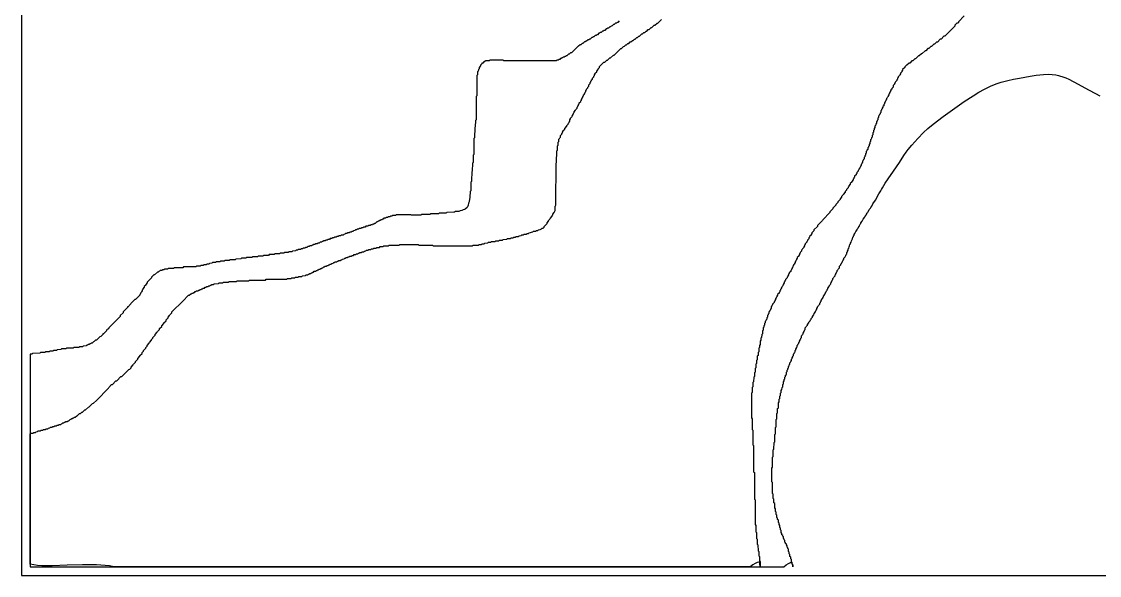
# Model space of a CAD drawing. Header units: millimetres. Extents: x 0 to 6416, y -3898 to 1268.
# Drawn here: x 1299 to 2041, y -3898 to -3516 of the extents above; entities that cross this region are included whole.
import ezdxf

# ---------------------------------------------------------------- set-up
doc = ezdxf.new("R2010")
doc.units = ezdxf.units.MM
for name, color, linetype in [('CUT_OUTER', 1, 'Continuous'), ('ENGRAVE_NEXT', 3, 'Continuous'), ('SHEET_EDGE', 7, 'Continuous')]:
    doc.layers.add(name, color=color, linetype=linetype)

msp = doc.modelspace()

# ---------------------------------------------------------------- linework, layer by layer
at = {"layer": 'CUT_OUTER'}
msp.add_lwpolyline([(1710.7, -3515.58), (1709.7, -3516.57), (1709.2, -3516.58), (1708.7, -3517.07), (1708.2, -3517.08), (1707.2, -3518.07), (1706.68, -3518.1), (1705.7, -3519.07), (1705.2, -3519.08), (1704.7, -3519.57), (1704.2, -3519.58), (1703.2, -3520.57), (1702.7, -3520.58), (1702.2, -3521.07), (1701.7, -3521.08), (1700.7, -3522.07), (1700.2, -3522.08), (1699.7, -3522.57), (1699.2, -3522.58), (1698.2, -3523.57), (1697.7, -3523.58), (1697.2, -3524.07), (1696.7, -3524.08), (1695.7, -3525.07), (1695.2, -3525.08), (1694.7, -3525.57), (1694.2, -3525.58), (1693.2, -3526.57), (1692.7, -3526.58), (1692.2, -3527.07), (1691.7, -3527.08), (1690.7, -3528.07), (1690.2, -3528.08), (1689.7, -3528.57), (1689.2, -3528.58), (1688.2, -3529.57), (1687.7, -3529.58), (1687.2, -3530.07), (1686.7, -3530.08), (1685.7, -3531.07), (1685.2, -3531.08), (1684.2, -3532.07), (1683.7, -3532.08), (1682.7, -3533.07), (1682.18, -3533.1), (1677.7, -3537.56), (1677.2, -3537.58), (1676.2, -3538.56), (1675.7, -3538.57), (1674.7, -3539.55), (1674.2, -3539.57), (1673.7, -3540.06), (1673.2, -3540.07), (1672.7, -3540.56), (1672.2, -3540.57), (1671.7, -3541.05), (1671.2, -3541.07), (1670.7, -3541.55), (1670.2, -3541.57), (1669.7, -3542.05), (1669.14, -3542.1), (1668.7, -3542.54), (1667.7, -3542.57), (1667.2, -3543.04), (1631.7, -3543.07), (1631.2, -3543.05), (1630.7, -3542.58), (1621.7, -3542.58), (1621.2, -3543.06), (1618.7, -3543.09), (1618.2, -3543.57), (1617.68, -3543.6), (1616.7, -3544.57), (1616.18, -3544.6), (1616.17, -3545.1), (1615.2, -3546.07), (1615.16, -3546.6), (1614.18, -3547.6), (1614.16, -3548.6), (1613.68, -3549.1), (1613.66, -3550.1), (1613.18, -3550.6), (1613.15, -3552.6), (1612.68, -3553.1), (1612.64, -3566.6), (1612.62, -3567.1), (1612.16, -3567.6), (1612.12, -3583.1), (1612.09, -3583.6), (1611.65, -3584.1), (1611.59, -3588.6), (1611.15, -3589.1), (1611.08, -3596.1), (1610.65, -3596.6), (1610.6, -3607.1), (1610.56, -3607.6), (1610.14, -3608.1), (1610.05, -3613.1), (1609.63, -3613.6), (1609.53, -3619.1), (1609.12, -3619.6), (1609.05, -3625.6), (1608.99, -3626.1), (1608.7, -3626.39), (1608.6, -3626.6), (1608.5, -3632.1), (1608.42, -3632.6), (1608.2, -3632.81), (1608.06, -3633.1), (1607.92, -3637.1), (1607.8, -3637.6), (1607.5, -3638.1), (1607.34, -3640.1), (1606.93, -3641.1), (1606.69, -3642.6), (1606.5, -3643.1), (1605.92, -3644.1), (1604.7, -3645.28), (1604.2, -3645.53), (1603.2, -3645.77), (1602.2, -3646.21), (1601.2, -3646.35), (1600.7, -3646.61), (1600.2, -3646.76), (1597.7, -3646.93), (1597.2, -3647.24), (1596.7, -3647.35), (1592.2, -3647.48), (1591.95, -3647.6), (1591.7, -3647.85), (1591.2, -3647.92), (1586.7, -3648.01), (1586.2, -3648.41), (1585.7, -3648.46), (1580.7, -3648.53), (1580.2, -3648.95), (1579.7, -3648.99), (1574.7, -3649.04), (1574.2, -3649.47), (1567.7, -3649.5), (1567.2, -3649.05), (1557.2, -3649.07), (1556.7, -3649.54), (1554.7, -3649.57), (1554.2, -3650.05), (1553.2, -3650.07), (1552.7, -3650.55), (1551.7, -3650.57), (1551.2, -3651.05), (1550.2, -3651.07), (1549.7, -3651.55), (1548.7, -3651.57), (1548.2, -3652.05), (1547.7, -3652.07), (1547.2, -3652.55), (1546.7, -3652.57), (1546.2, -3653.05), (1545.7, -3653.07), (1545.2, -3653.55), (1544.7, -3653.57), (1544.2, -3654.05), (1543.7, -3654.07), (1542.7, -3655.04), (1542.2, -3655.07), (1541.7, -3655.55), (1541.14, -3655.6), (1540.7, -3656.04), (1539.7, -3656.07), (1539.2, -3656.55), (1538.2, -3656.57), (1537.7, -3657.05), (1536.2, -3657.08), (1535.7, -3657.55), (1534.7, -3657.58), (1534.2, -3658.05), (1533.2, -3658.08), (1532.7, -3658.56), (1531.7, -3658.58), (1531.2, -3659.06), (1530.2, -3659.08), (1529.7, -3659.56), (1529.16, -3659.6), (1528.7, -3660.06), (1527.7, -3660.08), (1527.2, -3660.56), (1526.66, -3660.6), (1526.2, -3661.06), (1525.2, -3661.08), (1524.7, -3661.56), (1523.7, -3661.58), (1523.2, -3662.06), (1522.2, -3662.08), (1521.7, -3662.56), (1521.16, -3662.6), (1520.7, -3663.06), (1519.2, -3663.08), (1518.7, -3663.56), (1517.7, -3663.58), (1517.2, -3664.06), (1516.2, -3664.08), (1515.7, -3664.56), (1514.7, -3664.58), (1514.2, -3665.06), (1513.2, -3665.08), (1512.7, -3665.56), (1511.7, -3665.58), (1511.2, -3666.06), (1510.2, -3666.08), (1509.7, -3666.57), (1508.7, -3666.58), (1508.2, -3667.07), (1507.2, -3667.08), (1506.7, -3667.57), (1506.16, -3667.6), (1505.7, -3668.06), (1504.7, -3668.08), (1504.2, -3668.57), (1503.2, -3668.58), (1502.7, -3669.07), (1501.7, -3669.08), (1501.2, -3669.57), (1500.2, -3669.58), (1499.7, -3670.07), (1499.16, -3670.1), (1498.7, -3670.56), (1497.7, -3670.58), (1497.2, -3671.07), (1496.2, -3671.08), (1495.7, -3671.57), (1494.7, -3671.58), (1494.2, -3672.07), (1493.2, -3672.08), (1492.7, -3672.57), (1491.7, -3672.58), (1491.2, -3673.06), (1489.7, -3673.08), (1489.2, -3673.57), (1488.2, -3673.58), (1487.7, -3674.06), (1485.7, -3674.08), (1485.2, -3674.57), (1483.2, -3674.58), (1482.7, -3675.07), (1480.2, -3675.08), (1479.7, -3675.57), (1477.2, -3675.58), (1476.7, -3676.07), (1473.7, -3676.08), (1473.2, -3676.57), (1469.7, -3676.59), (1469.2, -3677.07), (1465.7, -3677.09), (1465.2, -3677.57), (1462.2, -3677.59), (1461.7, -3678.07), (1458.2, -3678.09), (1457.7, -3678.57), (1454.2, -3678.59), (1453.7, -3679.07), (1450.7, -3679.09), (1450.2, -3679.57), (1446.7, -3679.59), (1446.2, -3680.07), (1442.7, -3680.09), (1442.2, -3680.57), (1439.2, -3680.59), (1438.7, -3681.07), (1436.2, -3681.09), (1435.7, -3681.57), (1433.2, -3681.59), (1432.7, -3682.07), (1430.7, -3682.09), (1430.2, -3682.57), (1428.7, -3682.59), (1428.2, -3683.07), (1426.7, -3683.09), (1426.2, -3683.57), (1424.7, -3683.59), (1424.2, -3684.07), (1422.7, -3684.08), (1422.2, -3684.57), (1419.7, -3684.59), (1419.2, -3685.07), (1410.7, -3685.09), (1410.2, -3685.57), (1404.2, -3685.59), (1403.7, -3686.08), (1400.2, -3686.09), (1399.7, -3686.58), (1397.7, -3686.59), (1397.2, -3687.08), (1396.2, -3687.09), (1395.7, -3687.58), (1394.7, -3687.59), (1394.2, -3688.08), (1393.68, -3688.1), (1393.2, -3688.58), (1392.7, -3688.59), (1390.7, -3690.58), (1390.2, -3690.59), (1388.7, -3692.08), (1388.67, -3692.6), (1385.68, -3695.6), (1385.67, -3696.1), (1384.68, -3697.1), (1384.67, -3697.6), (1383.7, -3698.57), (1383.67, -3699.1), (1382.68, -3700.1), (1382.67, -3700.6), (1382.18, -3701.1), (1382.16, -3701.6), (1381.68, -3702.1), (1381.66, -3702.6), (1381.17, -3703.1), (1381.16, -3703.6), (1380.67, -3704.1), (1380.65, -3704.6), (1377.7, -3707.55), (1377.2, -3707.57), (1375.67, -3709.1), (1373.2, -3711.57), (1373.15, -3712.1), (1372.7, -3712.55), (1372.2, -3712.57), (1372.15, -3713.1), (1369.2, -3716.06), (1369.15, -3716.6), (1367.17, -3718.6), (1367.14, -3719.1), (1359.2, -3727.05), (1359.12, -3727.6), (1358.7, -3728.02), (1358.2, -3728.06), (1357.7, -3728.55), (1357.63, -3729.1), (1356.2, -3730.54), (1355.7, -3731.03), (1355.2, -3731.06), (1355.12, -3731.6), (1354.2, -3732.53), (1353.7, -3733.02), (1353.14, -3733.1), (1350.7, -3735.51), (1350.2, -3735.55), (1349.2, -3736.51), (1348.63, -3736.6), (1347.7, -3737.51), (1347.2, -3737.55), (1346.7, -3738.01), (1346.2, -3738.05), (1345.7, -3738.51), (1345.2, -3738.55), (1344.7, -3739.01), (1344.2, -3739.04), (1343.7, -3739.5), (1341.7, -3739.56), (1341.2, -3740.02), (1339.2, -3740.06), (1338.7, -3740.52), (1335.2, -3740.57), (1334.7, -3741.03), (1330.2, -3741.07), (1329.7, -3741.54), (1326.7, -3741.57), (1326.2, -3742.04), (1323.7, -3742.07), (1323.2, -3742.54), (1321.2, -3742.57), (1320.7, -3743.05), (1318.7, -3743.07), (1318.2, -3743.54), (1315.7, -3743.57), (1315.2, -3744.05), (1312.2, -3744.08), (1311.7, -3744.55), (1306.7, -3744.58), (1306.2, -3745.06), (1305.2, -3745.07), (1305.2, -3891.6), (1305.2, -3891.6), (1823.93, -3891.6), (1825.7, -3890.18), (1827.2, -3889.25), (1828.2, -3888.8), (1828.7, -3888.66), (1829.2, -3888.66), (1829.51, -3889.1), (1829.65, -3890.1), (1830.15, -3890.6), (1830.21, -3891.6), (1830.21, -3890.1), (1829.72, -3889.6), (1829.71, -3888.6), (1829.22, -3888.1), (1829.21, -3886.6), (1828.72, -3886.1), (1828.71, -3885.1), (1828.23, -3884.6), (1828.21, -3883.1), (1827.73, -3882.6), (1827.71, -3881.6), (1827.23, -3881.1), (1827.21, -3879.6), (1826.72, -3879.1), (1826.7, -3878.57), (1826.23, -3878.1), (1826.21, -3877.1), (1825.72, -3876.6), (1825.72, -3876.1), (1825.23, -3875.6), (1825.2, -3875.07), (1824.73, -3874.6), (1824.71, -3873.6), (1824.23, -3873.1), (1824.2, -3872.57), (1823.73, -3872.1), (1823.71, -3871.1), (1823.23, -3870.6), (1823.2, -3870.07), (1822.73, -3869.6), (1822.72, -3868.6), (1822.23, -3868.1), (1822.21, -3866.6), (1821.73, -3866.1), (1821.71, -3865.1), (1821.23, -3864.6), (1821.21, -3863.1), (1820.73, -3862.6), (1820.71, -3861.6), (1820.23, -3861.1), (1820.21, -3859.6), (1819.72, -3859.1), (1819.71, -3858.1), (1819.23, -3857.6), (1819.21, -3856.1), (1818.73, -3855.6), (1818.71, -3854.1), (1818.23, -3853.6), (1818.21, -3851.6), (1817.73, -3851.1), (1817.71, -3848.1), (1817.22, -3847.6), (1817.21, -3845.1), (1816.72, -3844.6), (1816.71, -3841.6), (1816.22, -3841.1), (1816.21, -3833.6), (1815.72, -3833.1), (1815.72, -3823.6), (1816.21, -3823.1), (1816.22, -3816.1), (1816.71, -3815.6), (1816.72, -3811.1), (1817.21, -3810.6), (1817.23, -3806.1), (1817.71, -3805.6), (1817.73, -3800.6), (1818.21, -3800.1), (1818.23, -3795.6), (1818.71, -3795.1), (1818.73, -3790.1), (1819.21, -3789.6), (1819.23, -3786.1), (1819.71, -3785.6), (1819.73, -3782.6), (1820.22, -3782.1), (1820.24, -3778.6), (1820.72, -3778.1), (1820.74, -3776.1), (1821.22, -3775.6), (1821.24, -3774.1), (1821.72, -3773.6), (1821.74, -3772.1), (1822.22, -3771.6), (1822.24, -3770.1), (1822.72, -3769.6), (1822.74, -3768.1), (1823.22, -3767.6), (1823.24, -3766.1), (1823.72, -3765.6), (1823.74, -3764.1), (1824.22, -3763.6), (1824.24, -3762.6), (1824.72, -3762.1), (1824.74, -3761.1), (1825.22, -3760.6), (1825.24, -3759.6), (1825.72, -3759.1), (1825.74, -3757.6), (1826.22, -3757.1), (1826.24, -3756.1), (1826.7, -3755.64), (1826.74, -3755.1), (1827.22, -3754.6), (1827.24, -3753.6), (1827.7, -3753.14), (1827.74, -3752.6), (1828.22, -3752.1), (1828.24, -3751.1), (1828.7, -3750.64), (1828.74, -3750.1), (1829.22, -3749.6), (1829.25, -3748.6), (1829.7, -3748.15), (1829.74, -3747.6), (1830.23, -3747.1), (1830.24, -3746.6), (1830.72, -3746.1), (1830.75, -3745.1), (1831.2, -3744.65), (1831.24, -3744.1), (1831.72, -3743.6), (1831.75, -3742.6), (1832.2, -3742.15), (1832.25, -3741.6), (1832.73, -3741.1), (1832.74, -3740.6), (1833.23, -3740.1), (1833.25, -3739.1), (1833.7, -3738.65), (1833.75, -3738.1), (1834.23, -3737.6), (1834.25, -3737.1), (1834.73, -3736.6), (1834.75, -3736.1), (1835.23, -3735.6), (1835.25, -3735.1), (1835.73, -3734.6), (1835.75, -3734.1), (1836.23, -3733.6), (1836.26, -3732.6), (1836.7, -3732.16), (1836.75, -3731.6), (1837.23, -3731.1), (1837.25, -3730.6), (1837.73, -3730.1), (1837.75, -3729.6), (1838.23, -3729.1), (1838.25, -3728.6), (1838.73, -3728.1), (1838.76, -3727.1), (1839.24, -3726.6), (1839.27, -3726.1), (1840.24, -3725.1), (1840.26, -3724.6), (1841.23, -3723.6), (1841.26, -3723.1), (1842.23, -3722.1), (1842.26, -3721.6), (1842.74, -3721.1), (1842.76, -3720.6), (1843.7, -3719.65), (1843.76, -3719.1), (1844.73, -3718.1), (1844.77, -3717.1), (1845.74, -3716.1), (1845.76, -3715.6), (1846.24, -3715.1), (1846.26, -3714.6), (1846.74, -3714.1), (1846.76, -3713.6), (1847.24, -3713.1), (1847.27, -3712.6), (1847.74, -3712.1), (1847.77, -3711.6), (1848.74, -3710.6), (1848.76, -3710.1), (1849.24, -3709.6), (1849.27, -3709.1), (1849.74, -3708.6), (1849.77, -3708.1), (1850.24, -3707.6), (1850.27, -3707.1), (1850.75, -3706.6), (1850.77, -3706.1), (1851.25, -3705.6), (1851.28, -3705.1), (1852.24, -3704.1), (1852.27, -3703.6), (1852.75, -3703.1), (1852.78, -3702.6), (1853.25, -3702.1), (1853.28, -3701.6), (1853.75, -3701.1), (1853.78, -3700.6), (1854.25, -3700.1), (1854.29, -3699.6), (1855.25, -3698.6), (1855.28, -3698.1), (1855.75, -3697.6), (1855.79, -3697.1), (1856.25, -3696.6), (1856.29, -3696.1), (1856.76, -3695.6), (1856.79, -3695.1), (1857.26, -3694.6), (1857.3, -3694.1), (1857.76, -3693.6), (1857.8, -3693.1), (1858.26, -3692.6), (1858.31, -3692.1), (1859.26, -3691.1), (1859.3, -3690.6), (1859.76, -3690.1), (1859.8, -3689.6), (1860.27, -3689.1), (1860.31, -3688.6), (1860.77, -3688.1), (1860.81, -3687.6), (1861.27, -3687.1), (1861.33, -3686.6), (1862.26, -3685.6), (1862.34, -3684.6), (1863.28, -3683.6), (1863.32, -3683.1), (1863.78, -3682.6), (1863.83, -3682.1), (1864.28, -3681.6), (1864.34, -3681.1), (1864.79, -3680.6), (1864.84, -3680.1), (1865.29, -3679.6), (1865.36, -3679.1), (1866.29, -3678.1), (1866.34, -3677.6), (1866.79, -3677.1), (1866.84, -3676.6), (1867.29, -3676.1), (1867.38, -3675.1), (1867.7, -3674.78), (1867.81, -3674.6), (1867.87, -3674.1), (1868.3, -3673.6), (1868.39, -3672.6), (1868.81, -3672.1), (1868.92, -3671.1), (1869.32, -3670.6), (1869.44, -3669.6), (1869.84, -3669.1), (1869.93, -3668.6), (1870.33, -3668.1), (1870.47, -3667.1), (1870.86, -3666.6), (1870.95, -3666.1), (1871.35, -3665.6), (1871.51, -3664.6), (1871.88, -3664.1), (1872, -3663.6), (1872.39, -3663.1), (1872.5, -3662.6), (1872.89, -3662.1), (1873.02, -3661.6), (1873.41, -3661.1), (1873.55, -3660.6), (1874.39, -3659.6), (1874.53, -3659.1), (1874.92, -3658.6), (1875.07, -3658.1), (1875.91, -3657.1), (1876.04, -3656.6), (1876.43, -3656.1), (1876.58, -3655.6), (1876.95, -3655.1), (1877.12, -3654.6), (1877.94, -3653.6), (1878.1, -3653.1), (1878.47, -3652.6), (1878.66, -3652.1), (1879.47, -3651.1), (1879.67, -3650.6), (1880.48, -3649.6), (1880.68, -3649.1), (1881.48, -3648.1), (1881.67, -3647.6), (1882.01, -3647.1), (1882.77, -3645.6), (1883.55, -3644.6), (1883.78, -3644.1), (1884.55, -3643.1), (1885.34, -3641.6), (1887.1, -3639.1), (1889.49, -3634.6), (1890.73, -3632.6), (1891.2, -3631.61), (1891.86, -3630.6), (1893.7, -3627.39), (1901.67, -3616.1), (1903.66, -3613.1), (1906.7, -3608.23), (1908.14, -3606.1), (1909.7, -3604.09), (1912.2, -3601.07), (1916.2, -3596.57), (1920.2, -3592.4), (1923.2, -3589.64), (1926.7, -3586.8), (1933.7, -3581.53), (1948.2, -3571.18), (1954.33, -3567.1), (1958.2, -3564.73), (1962.05, -3562.6), (1966.2, -3560.61), (1970.2, -3559.02), (1973.7, -3557.86), (1978.2, -3556.61), (1982.2, -3555.7), (1986.2, -3554.9), (1993.7, -3553.58), (1997.7, -3552.99), (2002.7, -3552.46), (2006.2, -3552.35), (2008.7, -3552.47), (2011.2, -3552.79), (2013.2, -3553.2), (2016.7, -3554.25), (2018.2, -3554.83), (2020.2, -3555.75), (2026.7, -3559.12), (2033.84, -3563.1), (2038.57, -3565.6), (2041.64, -3567.1)], dxfattribs=at)
at = {"layer": 'ENGRAVE_NEXT'}
msp.add_lwpolyline([(1948.2, -3512.15), (1944.27, -3516.1), (1944.2, -3516.65), (1943.7, -3517.14), (1943.2, -3517.17), (1942.7, -3517.67), (1941.77, -3518.6), (1941.7, -3519.15), (1934.74, -3526.1), (1934.2, -3526.16), (1932.25, -3528.1), (1931.7, -3528.16), (1929.75, -3530.1), (1929.2, -3530.16), (1927.75, -3531.6), (1927.2, -3531.66), (1925.75, -3533.1), (1925.2, -3533.16), (1923.75, -3534.6), (1923.2, -3534.67), (1921.7, -3536.14), (1921.2, -3536.17), (1919.25, -3538.1), (1918.7, -3538.17), (1917.2, -3539.64), (1916.7, -3539.67), (1914.7, -3541.64), (1914.2, -3541.67), (1912.7, -3543.14), (1912.2, -3543.17), (1910.7, -3544.65), (1910.2, -3544.68), (1908.7, -3546.15), (1908.2, -3546.2), (1907.3, -3547.1), (1907.2, -3547.67), (1905.79, -3549.1), (1905.75, -3549.6), (1905.28, -3550.1), (1905.24, -3550.6), (1904.28, -3551.6), (1904.25, -3552.1), (1903.77, -3552.6), (1903.74, -3553.1), (1902.77, -3554.1), (1902.74, -3554.6), (1902.27, -3555.1), (1902.24, -3555.6), (1901.76, -3556.1), (1901.74, -3556.6), (1900.77, -3557.6), (1900.74, -3558.1), (1900.26, -3558.6), (1900.24, -3559.1), (1899.27, -3560.1), (1899.23, -3561.1), (1898.26, -3562.1), (1898.24, -3562.6), (1897.76, -3563.1), (1897.74, -3563.6), (1897.26, -3564.1), (1897.24, -3564.6), (1896.76, -3565.1), (1896.74, -3565.6), (1896.26, -3566.1), (1896.23, -3566.6), (1895.76, -3567.1), (1895.73, -3567.6), (1895.26, -3568.1), (1895.23, -3568.6), (1894.75, -3569.1), (1894.73, -3569.6), (1894.25, -3570.1), (1894.23, -3570.6), (1893.75, -3571.1), (1893.73, -3571.6), (1893.25, -3572.1), (1893.23, -3572.6), (1892.76, -3573.1), (1892.73, -3574.1), (1892.25, -3574.6), (1892.23, -3575.1), (1891.75, -3575.6), (1891.73, -3576.1), (1891.25, -3576.6), (1891.2, -3577.15), (1890.75, -3577.6), (1890.73, -3578.6), (1890.25, -3579.1), (1890.23, -3579.6), (1889.75, -3580.1), (1889.7, -3580.65), (1889.25, -3581.1), (1889.23, -3582.1), (1888.75, -3582.6), (1888.73, -3583.6), (1888.25, -3584.1), (1888.2, -3584.65), (1887.75, -3585.1), (1887.73, -3586.1), (1887.25, -3586.6), (1887.22, -3587.6), (1886.75, -3588.1), (1886.72, -3589.1), (1886.25, -3589.6), (1886.22, -3590.6), (1885.74, -3591.1), (1885.72, -3592.1), (1885.24, -3592.6), (1885.22, -3594.1), (1884.74, -3594.6), (1884.72, -3595.6), (1884.24, -3596.1), (1884.22, -3597.1), (1883.74, -3597.6), (1883.72, -3598.6), (1883.24, -3599.1), (1883.22, -3600.1), (1882.74, -3600.6), (1882.72, -3601.6), (1882.23, -3602.1), (1882.2, -3602.64), (1881.74, -3603.1), (1881.72, -3604.1), (1881.23, -3604.6), (1881.2, -3605.14), (1880.74, -3605.6), (1880.72, -3606.6), (1880.24, -3607.1), (1880.22, -3608.1), (1879.73, -3608.6), (1879.7, -3609.14), (1879.24, -3609.6), (1879.22, -3610.6), (1878.73, -3611.1), (1878.7, -3611.63), (1878.23, -3612.1), (1878.22, -3613.1), (1877.73, -3613.6), (1877.7, -3614.13), (1877.23, -3614.6), (1877.22, -3615.1), (1876.73, -3615.6), (1876.72, -3616.1), (1876.23, -3616.6), (1876.22, -3617.1), (1875.73, -3617.6), (1875.72, -3618.1), (1875.23, -3618.6), (1875.22, -3619.1), (1874.23, -3620.1), (1874.22, -3620.6), (1873.73, -3621.1), (1873.7, -3621.63), (1872.73, -3622.6), (1872.72, -3623.1), (1872.23, -3623.6), (1872.22, -3624.1), (1871.73, -3624.6), (1871.72, -3625.1), (1870.73, -3626.1), (1870.72, -3626.6), (1869.73, -3627.6), (1869.7, -3628.13), (1868.73, -3629.1), (1868.72, -3629.6), (1868.23, -3630.1), (1868.22, -3630.6), (1867.23, -3631.6), (1867.22, -3632.1), (1866.23, -3633.1), (1866.2, -3633.63), (1864.74, -3635.1), (1864.72, -3635.6), (1863.73, -3636.6), (1863.72, -3637.1), (1862.73, -3638.1), (1862.72, -3638.6), (1861.24, -3640.1), (1861.2, -3640.63), (1859.74, -3642.1), (1859.72, -3642.6), (1857.74, -3644.6), (1857.7, -3645.13), (1855.74, -3647.1), (1855.7, -3647.63), (1850.74, -3652.6), (1850.7, -3653.13), (1847.25, -3656.6), (1847.2, -3657.14), (1844.75, -3659.6), (1844.73, -3660.1), (1843.25, -3661.6), (1843.23, -3662.1), (1842.75, -3662.6), (1842.73, -3663.1), (1841.75, -3664.1), (1841.73, -3664.6), (1841.25, -3665.1), (1841.23, -3665.6), (1840.25, -3666.6), (1840.23, -3667.1), (1839.75, -3667.6), (1839.73, -3668.1), (1838.75, -3669.1), (1838.73, -3669.6), (1838.25, -3670.1), (1838.23, -3670.6), (1837.74, -3671.1), (1837.73, -3671.6), (1836.75, -3672.6), (1836.73, -3673.1), (1836.25, -3673.6), (1836.2, -3674.14), (1835.25, -3675.1), (1835.23, -3675.6), (1834.75, -3676.1), (1834.73, -3676.6), (1834.25, -3677.1), (1834.23, -3677.6), (1833.25, -3678.6), (1833.23, -3679.1), (1832.75, -3679.6), (1832.73, -3680.1), (1832.25, -3680.6), (1832.23, -3681.1), (1831.75, -3681.6), (1831.73, -3682.1), (1831.25, -3682.6), (1831.23, -3683.1), (1830.75, -3683.6), (1830.73, -3684.1), (1830.25, -3684.6), (1830.23, -3685.1), (1829.75, -3685.6), (1829.73, -3686.1), (1829.24, -3686.6), (1829.23, -3687.1), (1828.74, -3687.6), (1828.73, -3688.1), (1827.75, -3689.1), (1827.73, -3689.6), (1827.25, -3690.1), (1827.23, -3690.6), (1826.75, -3691.1), (1826.73, -3691.6), (1826.24, -3692.1), (1826.23, -3692.6), (1825.25, -3693.6), (1825.23, -3694.1), (1824.75, -3694.6), (1824.73, -3695.1), (1824.25, -3695.6), (1824.23, -3696.1), (1823.75, -3696.6), (1823.73, -3697.1), (1823.25, -3697.6), (1823.23, -3698.1), (1822.75, -3698.6), (1822.73, -3699.1), (1822.25, -3699.6), (1822.23, -3700.1), (1821.75, -3700.6), (1821.73, -3701.1), (1821.24, -3701.6), (1821.23, -3702.1), (1820.74, -3702.6), (1820.73, -3703.1), (1819.75, -3704.1), (1819.73, -3704.6), (1819.25, -3705.1), (1819.23, -3705.6), (1818.75, -3706.1), (1818.73, -3706.6), (1818.25, -3707.1), (1818.23, -3707.6), (1817.75, -3708.1), (1817.73, -3708.6), (1817.25, -3709.1), (1817.23, -3709.6), (1816.25, -3710.6), (1816.23, -3711.1), (1815.75, -3711.6), (1815.7, -3712.15), (1815.25, -3712.6), (1815.23, -3713.6), (1814.75, -3714.1), (1814.73, -3714.6), (1814.25, -3715.1), (1814.2, -3715.65), (1813.75, -3716.1), (1813.73, -3717.1), (1813.25, -3717.6), (1813.2, -3718.15), (1812.75, -3718.6), (1812.73, -3719.6), (1812.25, -3720.1), (1812.23, -3721.1), (1811.75, -3721.6), (1811.7, -3722.15), (1811.25, -3722.6), (1811.23, -3723.6), (1810.75, -3724.1), (1810.73, -3725.1), (1810.25, -3725.6), (1810.23, -3726.6), (1809.75, -3727.1), (1809.73, -3728.6), (1809.25, -3729.1), (1809.22, -3731.1), (1808.75, -3731.6), (1808.72, -3733.6), (1808.25, -3734.1), (1808.22, -3735.6), (1807.75, -3736.1), (1807.72, -3738.6), (1807.24, -3739.1), (1807.22, -3740.6), (1806.74, -3741.1), (1806.72, -3743.6), (1806.24, -3744.1), (1806.22, -3746.1), (1805.74, -3746.6), (1805.72, -3749.1), (1805.24, -3749.6), (1805.22, -3751.6), (1804.74, -3752.1), (1804.72, -3754.6), (1804.24, -3755.1), (1804.22, -3757.6), (1803.74, -3758.1), (1803.72, -3760.6), (1803.24, -3761.1), (1803.22, -3764.1), (1802.74, -3764.6), (1802.72, -3767.6), (1802.24, -3768.1), (1802.22, -3771.6), (1801.74, -3772.1), (1801.73, -3789.1), (1802.21, -3789.6), (1802.23, -3797.1), (1802.71, -3797.6), (1802.73, -3807.6), (1803.21, -3808.1), (1803.22, -3826.1), (1803.71, -3826.6), (1803.72, -3845.1), (1804.21, -3845.6), (1804.23, -3862.6), (1804.71, -3863.1), (1804.73, -3867.6), (1805.21, -3868.1), (1805.23, -3872.1), (1805.71, -3872.6), (1805.73, -3876.1), (1806.21, -3876.6), (1806.23, -3880.6), (1806.71, -3881.1), (1806.73, -3884.1), (1807.21, -3884.6), (1807.22, -3887.6), (1807.71, -3888.1), (1807.71, -3891.1), (1808.2, -3891.6), (1807.69, -3891.6), (1807.57, -3889.1), (1807.35, -3888.6), (1807.2, -3888.45), (1806.7, -3888.48), (1805.7, -3888.74), (1804.2, -3889.36), (1802.7, -3890.22), (1800.78, -3891.6), (1363.2, -3891.6), (1362.75, -3891.6), (1359.7, -3891.06), (1356.7, -3890.66), (1356.7, -3890.66), (1353.7, -3890.4), (1350.7, -3890.25), (1346.7, -3890.19), (1341.2, -3890.26), (1330.7, -3890.54), (1320.2, -3890.94), (1316.2, -3890.99), (1313.2, -3890.9), (1310.2, -3890.64), (1307.7, -3890.27), (1305.2, -3889.73), (1305.2, -3800.01), (1305.7, -3799.56), (1307.2, -3799.51), (1307.7, -3799.05), (1308.7, -3799.02), (1309.2, -3798.56), (1310.2, -3798.52), (1310.7, -3798.06), (1312.2, -3798.01), (1312.7, -3797.56), (1313.7, -3797.52), (1314.2, -3797.06), (1315.7, -3797.01), (1316.2, -3796.55), (1317.2, -3796.51), (1317.7, -3796.05), (1318.7, -3796.01), (1319.2, -3795.55), (1320.2, -3795.51), (1320.7, -3795.05), (1321.7, -3795.01), (1322.2, -3794.55), (1323.2, -3794.51), (1323.7, -3794.05), (1324.7, -3794.01), (1325.2, -3793.55), (1326.2, -3793.5), (1326.6, -3793.1), (1327.2, -3793.01), (1327.7, -3792.54), (1328.2, -3792.51), (1328.7, -3792.05), (1329.2, -3792.01), (1329.7, -3791.55), (1330.7, -3791.5), (1331.2, -3791.04), (1331.7, -3791), (1332.7, -3790.05), (1333.2, -3790.01), (1333.7, -3789.54), (1334.2, -3789.51), (1334.7, -3789.04), (1335.2, -3789.01), (1335.7, -3788.54), (1336.2, -3788.5), (1337.2, -3787.54), (1337.7, -3787.5), (1339.2, -3786.05), (1339.7, -3786.01), (1340.7, -3785.05), (1341.2, -3785.01), (1342.7, -3783.55), (1343.2, -3783.51), (1345.2, -3781.55), (1345.7, -3781.51), (1348.14, -3779.1), (1348.7, -3779.02), (1350.7, -3777.03), (1359.13, -3768.6), (1359.2, -3768.05), (1361.16, -3766.1), (1361.7, -3766.04), (1364.2, -3763.57), (1364.7, -3763.54), (1367.66, -3760.6), (1368.2, -3760.54), (1373.15, -3755.6), (1373.7, -3755.53), (1374.63, -3754.6), (1374.66, -3754.1), (1376.14, -3752.6), (1376.17, -3752.1), (1377.64, -3750.6), (1377.67, -3750.1), (1379.14, -3748.6), (1379.17, -3748.1), (1380.65, -3746.6), (1380.67, -3746.1), (1382.15, -3744.6), (1382.17, -3744.1), (1383.15, -3743.1), (1383.17, -3742.6), (1384.65, -3741.1), (1384.67, -3740.6), (1385.65, -3739.6), (1385.67, -3739.1), (1387.15, -3737.6), (1387.2, -3737.06), (1388.65, -3735.6), (1388.67, -3735.1), (1389.65, -3734.1), (1389.67, -3733.6), (1391.15, -3732.1), (1391.2, -3731.56), (1392.65, -3730.1), (1392.7, -3729.57), (1394.15, -3728.1), (1394.2, -3727.57), (1395.66, -3726.1), (1395.7, -3725.57), (1397.16, -3724.1), (1397.2, -3723.57), (1398.66, -3722.1), (1398.7, -3721.57), (1400.16, -3720.1), (1400.18, -3719.6), (1401.16, -3718.6), (1401.18, -3718.1), (1402.66, -3716.6), (1402.68, -3716.1), (1410.17, -3708.6), (1414.18, -3704.6), (1414.7, -3704.57), (1415.7, -3703.58), (1416.2, -3703.57), (1416.7, -3703.08), (1417.2, -3703.07), (1417.7, -3702.58), (1418.2, -3702.57), (1418.7, -3702.08), (1419.2, -3702.07), (1419.7, -3701.59), (1420.7, -3701.57), (1421.17, -3701.1), (1421.7, -3701.07), (1422.2, -3700.58), (1422.7, -3700.57), (1423.2, -3700.08), (1423.7, -3700.08), (1424.2, -3699.59), (1425.2, -3699.57), (1425.67, -3699.1), (1426.2, -3699.08), (1426.7, -3698.59), (1427.7, -3698.57), (1428.17, -3698.1), (1428.7, -3698.08), (1429.2, -3697.59), (1429.7, -3697.58), (1430.2, -3697.09), (1431.2, -3697.08), (1431.7, -3696.59), (1434.7, -3696.58), (1435.2, -3696.09), (1437.7, -3696.08), (1438.2, -3695.59), (1441.7, -3695.57), (1442.2, -3695.09), (1447.2, -3695.07), (1447.7, -3694.59), (1455.7, -3694.57), (1456.2, -3694.09), (1467.2, -3694.07), (1467.7, -3693.59), (1481.7, -3693.56), (1482.2, -3693.08), (1484.7, -3693.07), (1485.2, -3692.58), (1487.2, -3692.57), (1487.7, -3692.08), (1489.7, -3692.07), (1490.2, -3691.58), (1492.2, -3691.56), (1492.7, -3691.08), (1494.7, -3691.06), (1495.2, -3690.58), (1496.2, -3690.56), (1496.7, -3690.08), (1497.2, -3690.07), (1497.67, -3689.6), (1498.2, -3689.57), (1498.7, -3689.08), (1499.2, -3689.07), (1499.7, -3688.58), (1500.2, -3688.57), (1500.7, -3688.08), (1501.7, -3688.07), (1502.17, -3687.6), (1502.7, -3687.57), (1503.2, -3687.08), (1503.7, -3687.07), (1504.2, -3686.58), (1504.7, -3686.57), (1505.2, -3686.08), (1505.7, -3686.07), (1506.2, -3685.58), (1506.7, -3685.57), (1507.2, -3685.08), (1507.7, -3685.07), (1508.2, -3684.59), (1509.2, -3684.57), (1509.67, -3684.1), (1510.2, -3684.07), (1510.7, -3683.58), (1511.2, -3683.57), (1511.7, -3683.08), (1512.2, -3683.08), (1512.7, -3682.59), (1513.7, -3682.57), (1514.17, -3682.1), (1514.7, -3682.07), (1515.2, -3681.59), (1516.2, -3681.57), (1516.67, -3681.1), (1517.2, -3681.07), (1517.7, -3680.59), (1518.7, -3680.57), (1519.17, -3680.1), (1519.7, -3680.08), (1520.2, -3679.59), (1521.2, -3679.57), (1521.67, -3679.1), (1522.2, -3679.08), (1522.7, -3678.59), (1523.7, -3678.57), (1524.17, -3678.1), (1524.7, -3678.08), (1525.2, -3677.59), (1526.2, -3677.57), (1526.7, -3677.09), (1527.7, -3677.07), (1528.2, -3676.59), (1529.2, -3676.57), (1529.7, -3676.09), (1530.7, -3676.07), (1531.17, -3675.6), (1531.7, -3675.58), (1532.2, -3675.09), (1533.2, -3675.07), (1533.7, -3674.59), (1534.7, -3674.57), (1535.2, -3674.09), (1536.2, -3674.07), (1536.7, -3673.59), (1537.7, -3673.57), (1538.2, -3673.09), (1539.7, -3673.07), (1540.2, -3672.59), (1541.2, -3672.57), (1541.7, -3672.09), (1543.2, -3672.07), (1543.7, -3671.59), (1545.7, -3671.57), (1546.2, -3671.09), (1548.2, -3671.07), (1548.7, -3670.59), (1551.7, -3670.57), (1552.2, -3670.09), (1559.2, -3670.07), (1559.7, -3669.58), (1561.2, -3669.58), (1572.2, -3669.58), (1572.7, -3670.06), (1582.2, -3670.08), (1582.7, -3670.56), (1583.2, -3670.57), (1609.7, -3670.54), (1610.2, -3670.07), (1613.7, -3670.04), (1614.2, -3669.57), (1615.7, -3669.54), (1616.2, -3669.07), (1617.7, -3669.04), (1618.2, -3668.57), (1620.2, -3668.53), (1620.7, -3668.07), (1622.2, -3668.04), (1622.7, -3667.57), (1625.2, -3667.53), (1625.7, -3667.06), (1627.7, -3667.02), (1628.2, -3666.56), (1630.2, -3666.52), (1630.7, -3666.06), (1633.2, -3666), (1633.7, -3665.55), (1635.7, -3665.5), (1636.2, -3665.05), (1637.7, -3664.99), (1638.2, -3664.54), (1639.2, -3664.49), (1639.7, -3664.04), (1641.2, -3663.98), (1641.7, -3663.54), (1643.2, -3663.47), (1643.7, -3663.03), (1644.7, -3662.97), (1645.2, -3662.53), (1646.7, -3662.45), (1647.2, -3662.02), (1648.2, -3661.95), (1648.7, -3661.52), (1649.7, -3661.44), (1650.2, -3661.01), (1651.2, -3660.93), (1651.7, -3660.51), (1653.2, -3660.4), (1653.7, -3659.99), (1654.7, -3659.88), (1655.2, -3659.48), (1656.2, -3659.34), (1656.7, -3658.94), (1657.2, -3658.84), (1657.7, -3658.42), (1658.2, -3658.28), (1658.89, -3657.6), (1659.04, -3657.1), (1659.2, -3656.9), (1660.95, -3655.1), (1661.06, -3654.6), (1661.97, -3653.6), (1662.07, -3653.1), (1662.98, -3652.1), (1663.07, -3651.6), (1664.45, -3650.1), (1664.55, -3649.6), (1664.97, -3649.1), (1665.06, -3648.6), (1665.93, -3647.6), (1666.03, -3647.1), (1666.4, -3646.6), (1666.5, -3646.1), (1666.6, -3643.1), (1666.7, -3642.89), (1666.99, -3642.6), (1667.07, -3641.6), (1667.15, -3613.6), (1667.6, -3613.1), (1667.66, -3605.1), (1668.12, -3604.6), (1668.16, -3601.6), (1668.63, -3601.1), (1668.67, -3599.1), (1669.13, -3598.6), (1669.17, -3597.1), (1669.64, -3596.6), (1669.7, -3596.03), (1670.13, -3595.6), (1670.17, -3594.6), (1671.13, -3593.6), (1671.16, -3593.1), (1671.63, -3592.6), (1671.66, -3592.1), (1672.14, -3591.6), (1672.16, -3591.1), (1673.13, -3590.1), (1673.16, -3589.6), (1674.62, -3588.1), (1674.65, -3587.6), (1675.62, -3586.6), (1675.65, -3586.1), (1676.12, -3585.6), (1676.15, -3585.1), (1676.62, -3584.6), (1676.66, -3583.6), (1677.14, -3583.1), (1677.16, -3582.6), (1678.13, -3581.6), (1678.16, -3581.1), (1678.63, -3580.6), (1678.66, -3580.1), (1679.13, -3579.6), (1679.16, -3579.1), (1679.64, -3578.6), (1679.66, -3578.1), (1680.63, -3577.1), (1680.7, -3576.54), (1681.63, -3575.6), (1681.66, -3575.1), (1682.13, -3574.6), (1682.16, -3574.1), (1682.64, -3573.6), (1682.66, -3573.1), (1683.14, -3572.6), (1683.16, -3572.1), (1684.13, -3571.1), (1684.16, -3570.6), (1684.64, -3570.1), (1684.66, -3569.6), (1685.14, -3569.1), (1685.16, -3568.6), (1685.64, -3568.1), (1685.67, -3567.6), (1686.15, -3567.1), (1686.17, -3566.6), (1686.65, -3566.1), (1686.67, -3565.6), (1687.15, -3565.1), (1687.17, -3564.6), (1687.65, -3564.1), (1687.67, -3563.6), (1688.15, -3563.1), (1688.17, -3562.6), (1689.15, -3561.6), (1689.17, -3561.1), (1689.65, -3560.6), (1689.68, -3559.6), (1690.65, -3558.6), (1690.67, -3558.1), (1691.16, -3557.6), (1691.17, -3557.1), (1691.66, -3556.6), (1691.68, -3556.1), (1692.16, -3555.6), (1692.18, -3555.1), (1693.16, -3554.1), (1693.18, -3553.6), (1693.66, -3553.1), (1693.68, -3552.6), (1694.17, -3552.1), (1694.18, -3551.6), (1695.17, -3550.6), (1695.18, -3550.1), (1696.17, -3549.1), (1696.2, -3548.57), (1697.17, -3547.6), (1697.2, -3547.08), (1700.18, -3544.1), (1700.7, -3544.07), (1702.18, -3542.6), (1702.7, -3542.57), (1704.2, -3541.08), (1704.7, -3541.07), (1706.7, -3539.08), (1707.2, -3539.07), (1711.68, -3534.6), (1712.2, -3534.57), (1713.7, -3533.08), (1714.2, -3533.07), (1715.2, -3532.08), (1715.7, -3532.07), (1716.7, -3531.08), (1717.2, -3531.07), (1718.2, -3530.08), (1718.7, -3530.07), (1719.7, -3529.08), (1720.2, -3529.07), (1721.2, -3528.08), (1721.7, -3528.07), (1722.68, -3527.1), (1723.2, -3527.07), (1724.2, -3526.08), (1724.7, -3526.07), (1726.2, -3524.58), (1726.7, -3524.57), (1727.7, -3523.58), (1728.2, -3523.57), (1729.2, -3522.58), (1729.7, -3522.57), (1730.7, -3521.58), (1731.2, -3521.57), (1732.68, -3520.1), (1733.2, -3520.07), (1734.7, -3518.58), (1735.2, -3518.57), (1736.7, -3517.08), (1737.2, -3517.07), (1739.68, -3514.6)], dxfattribs=at)
at = {"layer": 'SHEET_EDGE'}
msp.add_lwpolyline([(1299.2, -3897.6), (2518.4, -3897.6), (2518.4, -2678.4), (1299.2, -2678.4)], close=True, dxfattribs=at)

doc.saveas('drawing.dxf')
